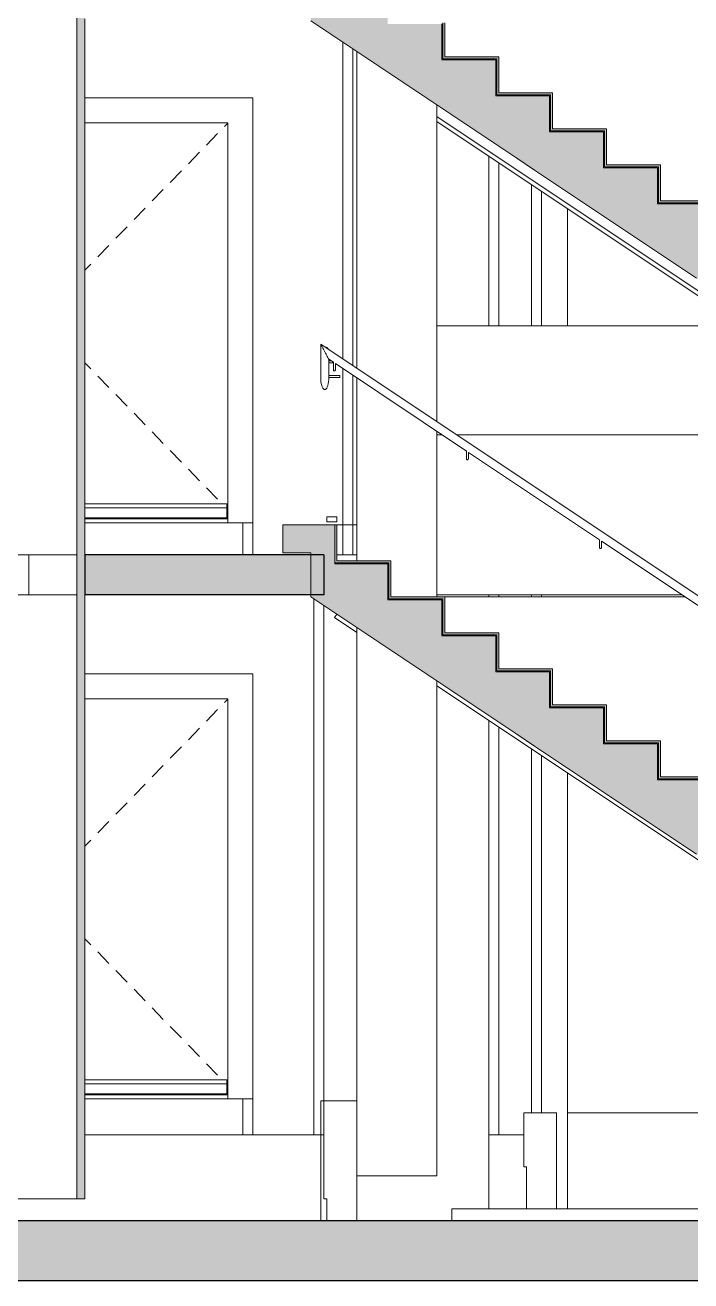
# Model space of a CAD drawing. Header units: metres. Extents: x -21.8 to 56, y -7 to 11.8.
# Drawn here: x -12.4 to -9.07, y -1.06 to 5.22 of the extents above; entities that cross this region are included whole.
import ezdxf

# ---------------------------------------------------------------- set-up
doc = ezdxf.new("R2010")
doc.units = ezdxf.units.M
doc.header["$MEASUREMENT"] = 0
for name, color, linetype in [('I_Schnitt I RB_1_110 Wand Aussen', 7, 'Continuous'), ('I_Schnitt I RB_1_112 Wand Aussen - Schachtwände', 7, 'Continuous'), ('I_Schnitt I RB_1_120 Wand Innen tragend', 7, 'Continuous'), ('I_Schnitt I RB_1_140 Brüstung', 7, 'Continuous'), ('I_Schnitt I RB_1_150 Stütze', 7, 'Continuous'), ('I_Schnitt I RB_1_210 Decke', 7, 'Continuous'), ('I_Schnitt I RB_1_250 Träger Unterzug', 7, 'Continuous'), ('I_Schnitt I RB_1_270 Deckendurchbruchsymbol', 7, 'Continuous'), ('I_Schnitt I RB_1_410 Treppe', 7, 'Continuous'), ('I_Schnitt I RB_1_430 Aufzug', 7, 'Continuous')]:
    doc.layers.add(name, color=color, linetype=linetype)

msp = doc.modelspace()

# ---------------------------------------------------------------- hatches: boundary and pattern name
at = {"layer": 'I_Schnitt I RB_1_110 Wand Aussen', "linetype": 'Continuous', "lineweight": 0, "true_color": 0x000000}
for points in [[(-12.105, 2.57), (-12.105, 5.45), (-12.145, 5.45), (-12.145, 2.57)], [(-12.145, -0.65), (-12.105, -0.65), (-12.105, 2.57), (-12.145, 2.57)]]:
    msp.add_hatch(color=18, dxfattribs=at).paths.add_polyline_path(points)
at = {"layer": 'I_Schnitt I RB_1_210 Decke', "linetype": 'Continuous', "lineweight": 0, "true_color": 0x000000}
for points in [[(-12.105, 2.37), (-10.975, 2.37), (-10.975, 2.57), (-12.105, 2.57)], [(-12.465, -0.76), (-12.465, -1.06), (-5.8845, -1.06), (-5.8845, -0.76)]]:
    msp.add_hatch(color=18, dxfattribs=at).paths.add_polyline_path(points)
at = {"layer": 'I_Schnitt I RB_1_410 Treppe', "linetype": 'Continuous', "lineweight": 0, "true_color": 0x000000}
for points in [[(-11.115, 5.46), (-10.975, 5.46), (-10.975, 5.2413), (-6.6831, 2.38), (-6.485, 2.38), (-6.485, 2.565), (-6.345, 2.565), (-6.345, 2.705), (-6.81, 2.705), (-6.81, 2.885), (-7.08, 2.885), (-7.08, 3.065), (-7.35, 3.065), (-7.35, 3.245), (-7.62, 3.245), (-7.62, 3.425), (-7.89, 3.425), (-7.89, 3.605), (-8.16, 3.605), (-8.16, 3.785), (-8.43, 3.785), (-8.43, 3.965), (-8.7, 3.965), (-8.7, 4.145), (-8.97, 4.145), (-8.97, 4.325), (-9.24, 4.325), (-9.24, 4.505), (-9.51, 4.505), (-9.51, 4.685), (-9.78, 4.685), (-9.78, 4.865), (-10.05, 4.865), (-10.05, 5.045), (-10.32, 5.045), (-10.32, 5.225), (-10.59, 5.225), (-10.59, 5.405), (-10.855, 5.405), (-10.855, 5.6), (-11.115, 5.6)], [(-10.305, 5.23), (-10.315, 5.23), (-10.315, 5.06), (-10.305, 5.06)], [(-10.315, 5.05), (-10.035, 5.05), (-10.035, 5.06), (-10.315, 5.06)], [(-10.035, 5.05), (-10.045, 5.05), (-10.045, 4.88), (-10.035, 4.88)], [(-9.765, 4.87), (-9.765, 4.88), (-10.045, 4.88), (-10.045, 4.87)], [(-9.765, 4.87), (-9.775, 4.87), (-9.775, 4.7), (-9.765, 4.7)], [(-9.775, 4.7), (-9.775, 4.69), (-9.495, 4.69), (-9.495, 4.7)], [(-9.495, 4.69), (-9.505, 4.69), (-9.505, 4.52), (-9.495, 4.52)], [(-9.505, 4.51), (-9.225, 4.51), (-9.225, 4.52), (-9.505, 4.52)], [(-9.225, 4.51), (-9.235, 4.51), (-9.235, 4.34), (-9.225, 4.34)], [(-8.955, 4.33), (-8.955, 4.34), (-9.235, 4.34), (-9.235, 4.33)], [(-10.855, 2.72), (-11.115, 2.72), (-11.115, 2.58), (-10.975, 2.58), (-10.975, 2.3613), (-6.6831, -0.5), (-6.485, -0.5), (-6.485, -0.315), (-6.345, -0.315), (-6.345, -0.175), (-6.81, -0.175), (-6.81, 0.005), (-7.08, 0.005), (-7.08, 0.185), (-7.35, 0.185), (-7.35, 0.365), (-7.62, 0.365), (-7.62, 0.545), (-7.89, 0.545), (-7.89, 0.725), (-8.16, 0.725), (-8.16, 0.905), (-8.43, 0.905), (-8.43, 1.085), (-8.7, 1.085), (-8.7, 1.265), (-8.97, 1.265), (-8.97, 1.445), (-9.24, 1.445), (-9.24, 1.625), (-9.51, 1.625), (-9.51, 1.805), (-9.78, 1.805), (-9.78, 1.985), (-10.05, 1.985), (-10.05, 2.165), (-10.32, 2.165), (-10.32, 2.345), (-10.59, 2.345), (-10.59, 2.525), (-10.855, 2.525)], [(-10.845, 2.72), (-10.855, 2.72), (-10.855, 2.54), (-10.845, 2.54)], [(-10.575, 2.53), (-10.575, 2.54), (-10.855, 2.54), (-10.855, 2.53)], [(-10.575, 2.53), (-10.585, 2.53), (-10.585, 2.36), (-10.575, 2.36)], [(-10.305, 2.35), (-10.305, 2.36), (-10.585, 2.36), (-10.585, 2.35)], [(-10.305, 2.35), (-10.315, 2.35), (-10.315, 2.18), (-10.305, 2.18)], [(-10.315, 2.17), (-10.035, 2.17), (-10.035, 2.18), (-10.315, 2.18)], [(-10.035, 2.17), (-10.045, 2.17), (-10.045, 2), (-10.035, 2)], [(-9.765, 1.99), (-9.765, 2), (-10.045, 2), (-10.045, 1.99)], [(-9.765, 1.99), (-9.775, 1.99), (-9.775, 1.82), (-9.765, 1.82)], [(-9.775, 1.82), (-9.775, 1.81), (-9.495, 1.81), (-9.495, 1.82)], [(-9.495, 1.81), (-9.505, 1.81), (-9.505, 1.64), (-9.495, 1.64)], [(-9.505, 1.63), (-9.225, 1.63), (-9.225, 1.64), (-9.505, 1.64)], [(-9.225, 1.63), (-9.235, 1.63), (-9.235, 1.46), (-9.225, 1.46)], [(-8.955, 1.45), (-8.955, 1.46), (-9.235, 1.46), (-9.235, 1.45)]]:
    msp.add_hatch(color=18, dxfattribs=at).paths.add_polyline_path(points)

# ---------------------------------------------------------------- linework, layer by layer
at = {"layer": 'I_Schnitt I RB_1_110 Wand Aussen', "color": 7, "linetype": 'Continuous', "lineweight": 18, "ltscale": 1000}
for p, q in [((-12.145, 5.45), (-12.145, 2.57)), ((-12.105, 5.25), (-12.105, 2.57)), ((-10.815, 5.1346), (-10.815, 3.55)), ((-10.035, 4.53), (-10.035, 3.716)), ((-9.87, 4.42), (-9.87, 3.716)), ((-10.815, 3.5019), (-10.815, 2.57)), ((-11.86, 2.75), (-11.86, 2.755)), ((-11.265, 2.73), (-11.265, 2.57)), ((-12.465, 2.57), (-12.145, 2.57)), ((-12.145, 2.57), (-12.145, -0.65)), ((-12.465, 2.37), (-12.145, 2.37)), ((-12.105, 2.37), (-12.105, -0.65)), ((-10.96, 2.3513), (-10.96, -0.33)), ((-10.035, 2.37), (-10.035, 2.36)), ((-9.87, 2.37), (-9.87, 2.36)), ((-10.035, 1.7096), (-10.035, -0.33)), ((-9.87, 1.5996), (-9.87, -0.22)), ((-11.86, -0.13), (-11.86, -0.125)), ((-11.265, -0.15), (-11.265, -0.33)), ((-11.265, -0.33), (-10.96, -0.33)), ((-10.96, -0.33), (-10.91, -0.33)), ((-10.085, -0.33), (-10.035, -0.33)), ((-12.465, -0.65), (-12.145, -0.65)), ((-12.105, -0.65), (-12.145, -0.65))]:
    msp.add_line(p, q, dxfattribs=at)
at = {"layer": 'I_Schnitt I RB_1_110 Wand Aussen', "color": 7, "linetype": 'Continuous', "lineweight": 13, "ltscale": 1000}
for p, q in [((-11.265, 4.855), (-12.105, 4.855)), ((-11.265, 2.73), (-11.265, 4.855)), ((-12.105, 4.73), (-11.8399, 4.73)), ((-11.8399, 4.73), (-11.6999, 4.73)), ((-11.6999, 4.73), (-11.39, 4.73)), ((-11.39, 4.7289), (-11.4058, 4.7127)), ((-11.39, 4.73), (-11.39, 2.75)), ((-11.4407, 4.6768), (-11.4965, 4.6195)), ((-11.5313, 4.5836), (-11.5871, 4.5263)), ((-11.622, 4.4904), (-11.6777, 4.4331)), ((-11.7126, 4.3973), (-11.7684, 4.3399)), ((-11.8032, 4.3041), (-11.859, 4.2467)), ((-11.8939, 4.2109), (-11.9497, 4.1535)), ((-11.9845, 4.1177), (-12.0403, 4.0603)), ((-12.0752, 4.0245), (-12.105, 3.9938)), ((-12.0752, 3.5005), (-12.105, 3.5312)), ((-11.9845, 3.4073), (-12.0403, 3.4647)), ((-11.8939, 3.3141), (-11.9497, 3.3715)), ((-11.8032, 3.2209), (-11.859, 3.2783)), ((-11.7126, 3.1277), (-11.7684, 3.1851)), ((-11.622, 3.0346), (-11.6777, 3.0919)), ((-11.5313, 2.9414), (-11.5871, 2.9987)), ((-11.4407, 2.8482), (-11.4965, 2.9055)), ((-11.395, 2.825), (-12.105, 2.825)), ((-11.395, 2.805), (-12.105, 2.805)), ((-11.395, 2.805), (-11.395, 2.825)), ((-11.395, 2.755), (-11.395, 2.805)), ((-11.39, 2.7961), (-11.395, 2.8013)), ((-11.395, 2.755), (-12.105, 2.755)), ((-12.105, 2.75), (-11.39, 2.75)), ((-11.39, 2.73), (-12.105, 2.73)), ((-11.755, 2.755), (-11.755, 2.75)), ((-11.395, 2.755), (-11.39, 2.755)), ((-11.39, 2.75), (-11.39, 2.73)), ((-11.39, 2.73), (-11.315, 2.73)), ((-11.315, 2.57), (-11.315, 2.73)), ((-11.315, 2.73), (-11.265, 2.73)), ((-11.265, 1.975), (-12.105, 1.975)), ((-11.265, -0.15), (-11.265, 1.975)), ((-12.105, 1.85), (-11.8399, 1.85)), ((-11.8399, 1.85), (-11.6999, 1.85)), ((-11.6999, 1.85), (-11.39, 1.85)), ((-11.39, 1.8489), (-11.4058, 1.8327)), ((-11.39, 1.85), (-11.39, -0.13)), ((-11.4407, 1.7968), (-11.4965, 1.7395)), ((-11.5313, 1.7036), (-11.5871, 1.6463)), ((-11.622, 1.6104), (-11.6777, 1.5531)), ((-11.7126, 1.5173), (-11.7684, 1.4599)), ((-11.8032, 1.4241), (-11.859, 1.3667)), ((-11.8939, 1.3309), (-11.9497, 1.2735)), ((-11.9845, 1.2377), (-12.0403, 1.1803)), ((-12.0752, 1.1445), (-12.105, 1.1138)), ((-12.0752, 0.6205), (-12.105, 0.6512)), ((-11.9845, 0.5273), (-12.0403, 0.5847)), ((-11.8939, 0.4341), (-11.9497, 0.4915)), ((-11.8032, 0.3409), (-11.859, 0.3983)), ((-11.7126, 0.2477), (-11.7684, 0.3051)), ((-11.622, 0.1546), (-11.6777, 0.2119)), ((-11.5313, 0.0614), (-11.5871, 0.1187)), ((-11.4407, -0.0318), (-11.4965, 0.0255)), ((-11.395, -0.055), (-12.105, -0.055)), ((-11.395, -0.075), (-11.395, -0.055)), ((-11.395, -0.075), (-12.105, -0.075)), ((-11.395, -0.125), (-12.105, -0.125)), ((-11.755, -0.125), (-11.755, -0.13)), ((-11.395, -0.125), (-11.395, -0.075)), ((-11.39, -0.0839), (-11.395, -0.0787)), ((-11.395, -0.125), (-11.39, -0.125)), ((-12.105, -0.13), (-11.39, -0.13)), ((-11.39, -0.15), (-12.105, -0.15)), ((-11.39, -0.13), (-11.39, -0.15)), ((-11.39, -0.15), (-11.315, -0.15)), ((-11.315, -0.33), (-11.315, -0.15)), ((-11.315, -0.15), (-11.265, -0.15)), ((-12.105, -0.33), (-11.315, -0.33))]:
    msp.add_line(p, q, dxfattribs=at)
at = {"layer": 'I_Schnitt I RB_1_112 Wand Aussen - Schachtwände', "color": 7, "linetype": 'Continuous', "lineweight": 18, "ltscale": 1000}
for p, q in [((-10.765, 5.1013), (-10.765, 3.5167)), ((-10.085, 3.716), (-10.085, 4.5633)), ((-10.765, 3.4686), (-10.765, 2.57)), ((-10.085, 2.36), (-10.085, 2.37)), ((-10.91, 2.318), (-10.91, -0.65)), ((-10.085, -0.7), (-10.085, 1.743)), ((-10.91, -0.65), (-10.895, -0.65)), ((-10.895, -0.65), (-10.895, -0.76))]:
    msp.add_line(p, q, dxfattribs=at)
at = {"layer": 'I_Schnitt I RB_1_120 Wand Innen tragend', "color": 7, "linetype": 'Continuous', "lineweight": 18, "ltscale": 1000}
for p, q in [((-9.91, -0.49), (-9.91, -0.22)), ((-9.91, -0.22), (-9.87, -0.22)), ((-9.87, -0.22), (-9.745, -0.22)), ((-9.745, -0.7), (-9.745, -0.22)), ((-9.69, -0.22), (-9.69, -0.7)), ((-9.69, -0.22), (-8.055, -0.22)), ((-9.91, -0.49), (-9.895, -0.49)), ((-9.895, -0.49), (-9.895, -0.7))]:
    msp.add_line(p, q, dxfattribs=at)
at = {"layer": 'I_Schnitt I RB_1_140 Brüstung', "color": 7, "linetype": 'Continuous', "lineweight": 18, "ltscale": 1000}
for p, q in [((-10.345, 4.7617), (-8.7766, 3.716)), ((-10.345, 4.7367), (-8.7882, 3.6987)), ((-10.345, 3.716), (-8.8141, 3.716)), ((-10.345, 3.17), (-10.3171, 3.17)), ((-10.245, 3.17), (-7.8681, 3.17)), ((-10.345, 2.37), (-9.1171, 2.37)), ((-10.305, 2.36), (-9.1021, 2.36)), ((-10.8566, 2.2573), (-10.845, 2.2746)), ((-10.8566, 2.2573), (-10.745, 2.183)), ((-10.345, 1.9163), (-7.295, -0.117))]:
    msp.add_line(p, q, dxfattribs=at)
at = {"layer": 'I_Schnitt I RB_1_140 Brüstung', "color": 7, "linetype": 'Continuous', "lineweight": 13, "ltscale": 1000}
for p, q in [((-10.9247, 3.6228), (-10.925, 3.6233)), ((-6.795, 0.87), (-10.925, 3.6233)), ((-10.925, 3.6233), (-10.925, 3.4567)), ((-10.9238, 3.6211), (-10.9247, 3.6228)), ((-10.9223, 3.6183), (-10.9238, 3.6211)), ((-10.9203, 3.6146), (-10.9223, 3.6183)), ((-10.9179, 3.61), (-10.9203, 3.6146)), ((-10.915, 3.6046), (-10.9179, 3.61)), ((-10.9119, 3.5987), (-10.915, 3.6046)), ((-10.9085, 3.5925), (-10.9119, 3.5987)), ((-10.905, 3.586), (-10.9085, 3.5925)), ((-10.905, 3.61), (-10.9016, 3.6097)), ((-10.9016, 3.5795), (-10.905, 3.586)), ((-10.9016, 3.6097), (-10.8982, 3.6088)), ((-10.8982, 3.5732), (-10.9016, 3.5795)), ((-10.8982, 3.6088), (-10.895, 3.6073)), ((-10.895, 3.6073), (-10.8922, 3.6053)), ((-10.8922, 3.6053), (-10.8897, 3.6029)), ((-10.8897, 3.6029), (-10.8877, 3.6)), ((-10.8877, 3.6), (-10.8867, 3.5978)), ((-10.895, 3.5673), (-10.8982, 3.5732)), ((-10.8922, 3.5619), (-10.895, 3.5673)), ((-10.8897, 3.5573), (-10.8922, 3.5619)), ((-10.8877, 3.5536), (-10.8897, 3.5573)), ((-10.8862, 3.5508), (-10.8877, 3.5536)), ((-10.8853, 3.5492), (-10.8862, 3.5508)), ((-10.885, 3.5486), (-10.8853, 3.5492)), ((-10.8619, 3.5332), (-10.885, 3.5486)), ((-10.885, 3.5486), (-10.885, 3.4567)), ((-10.885, 3.54), (-10.8848, 3.54)), ((-10.885, 3.53), (-10.8619, 3.53)), ((-10.8848, 3.54), (-10.8721, 3.54)), ((-10.8616, 3.5332), (-10.8619, 3.5332)), ((-10.8619, 3.5332), (-10.8619, 3.5332)), ((-10.8619, 3.5332), (-10.8619, 3.5149)), ((-10.8519, 3.5265), (-10.8519, 3.5149)), ((-10.1963, 3.0894), (-10.8519, 3.5265)), ((-10.925, 3.4567), (-10.9247, 3.4462)), ((-10.885, 3.4567), (-10.8853, 3.4462)), ((-10.885, 3.4667), (-10.8848, 3.4667)), ((-10.885, 3.4567), (-10.83, 3.4567)), ((-10.8848, 3.4667), (-10.83, 3.4667)), ((-10.8619, 3.5149), (-10.8619, 3.5114)), ((-10.8619, 3.5114), (-10.8619, 3.508)), ((-10.8619, 3.508), (-10.8619, 3.5049)), ((-10.8619, 3.5049), (-10.8619, 3.502)), ((-10.8619, 3.502), (-10.8619, 3.4996)), ((-10.8619, 3.4996), (-10.8619, 3.4976)), ((-10.8619, 3.4976), (-10.8619, 3.4961)), ((-10.8619, 3.4961), (-10.8619, 3.4952)), ((-10.8619, 3.4952), (-10.8619, 3.4949)), ((-10.8619, 3.494), (-10.8619, 3.4949)), ((-10.8616, 3.4932), (-10.8619, 3.494)), ((-10.8613, 3.4924), (-10.8616, 3.4932)), ((-10.8608, 3.4917), (-10.8613, 3.4924)), ((-10.8602, 3.491), (-10.8608, 3.4917)), ((-10.8594, 3.4905), (-10.8602, 3.491)), ((-10.8587, 3.4902), (-10.8594, 3.4905)), ((-10.8578, 3.4899), (-10.8587, 3.4902)), ((-10.8569, 3.4899), (-10.8578, 3.4899)), ((-10.8561, 3.4899), (-10.8569, 3.4899)), ((-10.8552, 3.4902), (-10.8561, 3.4899)), ((-10.8544, 3.4905), (-10.8552, 3.4902)), ((-10.8537, 3.491), (-10.8544, 3.4905)), ((-10.8531, 3.4917), (-10.8537, 3.491)), ((-10.8526, 3.4924), (-10.8531, 3.4917)), ((-10.8523, 3.4932), (-10.8526, 3.4924)), ((-10.852, 3.494), (-10.8523, 3.4932)), ((-10.8519, 3.4949), (-10.852, 3.494)), ((-10.8519, 3.5149), (-10.8519, 3.5114)), ((-10.8519, 3.5114), (-10.8519, 3.508)), ((-10.8519, 3.508), (-10.8519, 3.5049)), ((-10.8519, 3.5049), (-10.8519, 3.502)), ((-10.8519, 3.502), (-10.8519, 3.4996)), ((-10.8519, 3.4996), (-10.8519, 3.4976)), ((-10.8519, 3.4976), (-10.8519, 3.4961)), ((-10.8519, 3.4961), (-10.8519, 3.4952)), ((-10.8519, 3.4952), (-10.8519, 3.4949)), ((-10.83, 3.4667), (-10.83, 3.4666)), ((-10.83, 3.4666), (-10.83, 3.4664)), ((-10.83, 3.4664), (-10.83, 3.466)), ((-10.83, 3.466), (-10.83, 3.4655)), ((-10.83, 3.4655), (-10.83, 3.4649)), ((-10.83, 3.4649), (-10.83, 3.4642)), ((-10.83, 3.4642), (-10.83, 3.4634)), ((-10.83, 3.4634), (-10.83, 3.4625)), ((-10.83, 3.4625), (-10.83, 3.4617)), ((-10.83, 3.4617), (-10.83, 3.4608)), ((-10.83, 3.4608), (-10.83, 3.46)), ((-10.83, 3.46), (-10.83, 3.4592)), ((-10.83, 3.4592), (-10.83, 3.4585)), ((-10.83, 3.4585), (-10.83, 3.4578)), ((-10.83, 3.4578), (-10.83, 3.4573)), ((-10.83, 3.4573), (-10.83, 3.457)), ((-10.83, 3.457), (-10.83, 3.4567)), ((-10.83, 3.4567), (-10.83, 3.4567)), ((-10.9247, 3.4462), (-10.9238, 3.4361)), ((-10.9238, 3.4361), (-10.9223, 3.4267)), ((-10.9223, 3.4267), (-10.9203, 3.4181)), ((-10.9203, 3.4181), (-10.9179, 3.4107)), ((-10.9179, 3.4107), (-10.915, 3.4047)), ((-10.915, 3.4047), (-10.9119, 3.4003)), ((-10.9119, 3.4003), (-10.9085, 3.3976)), ((-10.9085, 3.3976), (-10.905, 3.3967)), ((-10.9016, 3.3976), (-10.905, 3.3967)), ((-10.8982, 3.4003), (-10.9016, 3.3976)), ((-10.895, 3.4047), (-10.8982, 3.4003)), ((-10.8922, 3.4107), (-10.895, 3.4047)), ((-10.8897, 3.4181), (-10.8922, 3.4107)), ((-10.8877, 3.4267), (-10.8897, 3.4181)), ((-10.8862, 3.4361), (-10.8877, 3.4267)), ((-10.8853, 3.4462), (-10.8862, 3.4361)), ((-10.1962, 3.0894), (-10.1963, 3.0894)), ((-10.1963, 3.0894), (-10.1963, 3.0711)), ((-10.196, 3.0894), (-10.1962, 3.0894)), ((-10.1863, 3.0828), (-10.1863, 3.0711)), ((-9.5307, 2.6457), (-10.1863, 3.0828)), ((-10.1963, 3.0711), (-10.1963, 3.0676)), ((-10.1963, 3.0676), (-10.1963, 3.0643)), ((-10.1963, 3.0643), (-10.1963, 3.0611)), ((-10.1963, 3.0611), (-10.1963, 3.0583)), ((-10.1963, 3.0583), (-10.1963, 3.0558)), ((-10.1963, 3.0558), (-10.1963, 3.0538)), ((-10.1963, 3.0538), (-10.1963, 3.0523)), ((-10.1963, 3.0523), (-10.1963, 3.0514)), ((-10.1963, 3.0514), (-10.1963, 3.0511)), ((-10.1962, 3.0502), (-10.1963, 3.0511)), ((-10.196, 3.0494), (-10.1962, 3.0502)), ((-10.1956, 3.0486), (-10.196, 3.0494)), ((-10.1951, 3.0479), (-10.1956, 3.0486)), ((-10.1945, 3.0473), (-10.1951, 3.0479)), ((-10.1938, 3.0468), (-10.1945, 3.0473)), ((-10.193, 3.0464), (-10.1938, 3.0468)), ((-10.1922, 3.0462), (-10.193, 3.0464)), ((-10.1913, 3.0461), (-10.1922, 3.0462)), ((-10.1904, 3.0462), (-10.1913, 3.0461)), ((-10.1896, 3.0464), (-10.1904, 3.0462)), ((-10.1888, 3.0468), (-10.1896, 3.0464)), ((-10.1881, 3.0473), (-10.1888, 3.0468)), ((-10.1875, 3.0479), (-10.1881, 3.0473)), ((-10.187, 3.0486), (-10.1875, 3.0479)), ((-10.1866, 3.0494), (-10.187, 3.0486)), ((-10.1864, 3.0502), (-10.1866, 3.0494)), ((-10.1863, 3.0511), (-10.1864, 3.0502)), ((-10.1863, 3.0711), (-10.1863, 3.0676)), ((-10.1863, 3.0676), (-10.1863, 3.0643)), ((-10.1863, 3.0643), (-10.1863, 3.0611)), ((-10.1863, 3.0611), (-10.1863, 3.0583)), ((-10.1863, 3.0583), (-10.1863, 3.0558)), ((-10.1863, 3.0558), (-10.1863, 3.0538)), ((-10.1863, 3.0538), (-10.1863, 3.0523)), ((-10.1863, 3.0523), (-10.1863, 3.0514)), ((-10.1863, 3.0514), (-10.1863, 3.0511)), ((-9.5306, 2.6457), (-9.5307, 2.6457)), ((-9.5307, 2.6457), (-9.5307, 2.6274)), ((-9.5304, 2.6457), (-9.5306, 2.6457)), ((-9.5207, 2.639), (-9.5207, 2.6274)), ((-8.865, 2.2019), (-9.5207, 2.639)), ((-9.5307, 2.6274), (-9.5307, 2.6239)), ((-9.5307, 2.6239), (-9.5307, 2.6205)), ((-9.5307, 2.6205), (-9.5307, 2.6174)), ((-9.5307, 2.6174), (-9.5307, 2.6145)), ((-9.5307, 2.6145), (-9.5307, 2.612)), ((-9.5307, 2.612), (-9.5307, 2.61)), ((-9.5307, 2.61), (-9.5307, 2.6086)), ((-9.5307, 2.6086), (-9.5307, 2.6077)), ((-9.5307, 2.6077), (-9.5307, 2.6074)), ((-9.5306, 2.6065), (-9.5307, 2.6074)), ((-9.5304, 2.6056), (-9.5306, 2.6065)), ((-9.53, 2.6049), (-9.5304, 2.6056)), ((-9.5295, 2.6041), (-9.53, 2.6049)), ((-9.5289, 2.6035), (-9.5295, 2.6041)), ((-9.5282, 2.603), (-9.5289, 2.6035)), ((-9.5274, 2.6027), (-9.5282, 2.603)), ((-9.5265, 2.6024), (-9.5274, 2.6027)), ((-9.5257, 2.6024), (-9.5265, 2.6024)), ((-9.5248, 2.6024), (-9.5257, 2.6024)), ((-9.524, 2.6027), (-9.5248, 2.6024)), ((-9.5232, 2.603), (-9.524, 2.6027)), ((-9.5225, 2.6035), (-9.5232, 2.603)), ((-9.5218, 2.6041), (-9.5225, 2.6035)), ((-9.5213, 2.6049), (-9.5218, 2.6041)), ((-9.521, 2.6056), (-9.5213, 2.6049)), ((-9.5207, 2.6065), (-9.521, 2.6056)), ((-9.5207, 2.6274), (-9.5207, 2.6239)), ((-9.5207, 2.6239), (-9.5207, 2.6205)), ((-9.5207, 2.6205), (-9.5207, 2.6174)), ((-9.5207, 2.6174), (-9.5207, 2.6145)), ((-9.5207, 2.6145), (-9.5207, 2.612)), ((-9.5207, 2.612), (-9.5207, 2.61)), ((-9.5207, 2.61), (-9.5207, 2.6086)), ((-9.5207, 2.6086), (-9.5207, 2.6077)), ((-9.5207, 2.6077), (-9.5207, 2.6074)), ((-9.5207, 2.6074), (-9.5207, 2.6065))]:
    msp.add_line(p, q, dxfattribs=at)
at = {"layer": 'I_Schnitt I RB_1_140 Brüstung', "color": 255, "linetype": 'Continuous', "lineweight": 0, "ltscale": 1000}
for p, q in [((-10.895, 2.76), (-10.845, 2.76)), ((-10.895, 2.735), (-10.895, 2.76)), ((-10.895, 2.735), (-10.845, 2.735)), ((-10.845, 2.735), (-10.845, 2.76))]:
    msp.add_line(p, q, dxfattribs=at)
at = {"layer": 'I_Schnitt I RB_1_150 Stütze', "color": 7, "linetype": 'Continuous', "lineweight": 18, "ltscale": 1000}
for p, q in [((-10.745, 3.5033), (-10.745, 5.088)), ((-10.345, 3.2367), (-10.345, 4.8213)), ((-10.745, 2.72), (-10.745, 3.4553)), ((-10.345, 2.36), (-10.345, 3.1886)), ((-10.345, 2.345), (-10.345, 2.35)), ((-10.745, -0.16), (-10.745, 2.208)), ((-10.345, -0.535), (-10.345, 1.9413)), ((-10.745, -0.535), (-10.345, -0.535))]:
    msp.add_line(p, q, dxfattribs=at)
at = {"layer": 'I_Schnitt I RB_1_210 Decke', "color": 7, "linetype": 'Continuous', "lineweight": 13, "ltscale": 1000}
for p, q in [((-12.385, 2.37), (-12.385, 2.57)), ((-10.845, 2.57), (-10.745, 2.57)), ((-10.845, 2.525), (-10.845, 2.53))]:
    msp.add_line(p, q, dxfattribs=at)
at = {"layer": 'I_Schnitt I RB_1_210 Decke', "color": 7, "linetype": 'Continuous', "lineweight": 25, "ltscale": 1000}
for p, q in [((-12.105, 2.57), (-12.105, 2.37)), ((-10.91, 2.57), (-12.105, 2.57)), ((-10.91, 2.57), (-10.91, 2.37)), ((-10.91, 2.37), (-12.105, 2.37))]:
    msp.add_line(p, q, dxfattribs=at)
at = {"layer": 'I_Schnitt I RB_1_210 Decke', "color": 7, "linetype": 'Continuous', "lineweight": 25, "ltscale": 1000, "flags": 128}
for points in [[(-5.305, -0.76), (-5.8845, -0.76), (-12.465, -0.76)], [(-5.305, -1.06), (-5.8845, -1.06), (-12.465, -1.06)]]:
    msp.add_lwpolyline(points, dxfattribs=at)
at = {"layer": 'I_Schnitt I RB_1_250 Träger Unterzug', "color": 7, "linetype": 'Continuous', "lineweight": 13, "ltscale": 1000}
for p, q in [((-11.315, -0.33), (-11.265, -0.33)), ((-9.91, -0.33), (-10.035, -0.33)), ((-10.27, -0.7), (-7.475, -0.7)), ((-10.27, -0.7), (-10.27, -0.76))]:
    msp.add_line(p, q, dxfattribs=at)
at = {"layer": 'I_Schnitt I RB_1_270 Deckendurchbruchsymbol', "color": 7, "linetype": 'Continuous', "lineweight": 13, "ltscale": 1000}
for p, q in [((-10.845, 2.72), (-10.745, 2.72)), ((-10.745, 2.54), (-10.745, 2.72)), ((-10.745, 2.525), (-10.745, 2.53)), ((-10.925, -0.16), (-10.745, -0.16)), ((-10.925, -0.76), (-10.925, -0.16)), ((-10.745, -0.76), (-10.745, -0.16))]:
    msp.add_line(p, q, dxfattribs=at)
at = {"layer": 'I_Schnitt I RB_1_410 Treppe', "color": 7, "linetype": 'Continuous', "lineweight": 18, "ltscale": 1000}
for p, q in [((-10.32, 5.225), (-10.32, 5.045)), ((-10.315, 5.23), (-10.315, 5.06)), ((-10.305, 5.23), (-10.305, 5.06)), ((-10.05, 5.045), (-10.32, 5.045)), ((-10.315, 5.06), (-10.315, 5.05)), ((-10.045, 5.05), (-10.315, 5.05)), ((-10.035, 5.06), (-10.305, 5.06)), ((-10.05, 5.045), (-10.05, 4.865)), ((-10.045, 5.05), (-10.045, 4.88)), ((-10.035, 5.06), (-10.035, 5.05)), ((-10.035, 5.05), (-10.035, 4.88)), ((-9.78, 4.865), (-10.05, 4.865)), ((-10.045, 4.88), (-10.045, 4.87)), ((-9.775, 4.87), (-10.045, 4.87)), ((-9.765, 4.88), (-10.035, 4.88)), ((-9.78, 4.865), (-9.78, 4.685)), ((-9.775, 4.87), (-9.775, 4.7)), ((-9.765, 4.88), (-9.765, 4.87)), ((-9.765, 4.87), (-9.765, 4.7)), ((-9.51, 4.685), (-9.78, 4.685)), ((-9.775, 4.7), (-9.775, 4.69)), ((-9.505, 4.69), (-9.775, 4.69)), ((-9.495, 4.7), (-9.765, 4.7)), ((-9.51, 4.685), (-9.51, 4.505)), ((-9.505, 4.69), (-9.505, 4.52)), ((-9.495, 4.7), (-9.495, 4.69)), ((-9.495, 4.69), (-9.495, 4.52)), ((-9.24, 4.505), (-9.51, 4.505)), ((-9.505, 4.52), (-9.505, 4.51)), ((-9.235, 4.51), (-9.505, 4.51)), ((-9.225, 4.52), (-9.495, 4.52)), ((-9.24, 4.505), (-9.24, 4.325)), ((-9.235, 4.51), (-9.235, 4.34)), ((-9.225, 4.52), (-9.225, 4.51)), ((-9.225, 4.51), (-9.225, 4.34)), ((-9.235, 4.34), (-9.235, 4.33)), ((-8.955, 4.34), (-9.225, 4.34)), ((-8.97, 4.325), (-9.24, 4.325)), ((-8.965, 4.33), (-9.235, 4.33)), ((-11.115, 2.72), (-11.115, 2.58)), ((-10.855, 2.72), (-11.115, 2.72)), ((-10.845, 2.72), (-10.855, 2.72)), ((-10.845, 2.72), (-10.845, 2.54)), ((-10.975, 2.58), (-11.115, 2.58)), ((-10.975, 2.58), (-10.975, 2.3613)), ((-10.585, 2.53), (-10.855, 2.53)), ((-10.855, 2.53), (-10.855, 2.525)), ((-10.59, 2.525), (-10.855, 2.525)), ((-10.575, 2.54), (-10.845, 2.54)), ((-10.59, 2.525), (-10.59, 2.345)), ((-10.585, 2.53), (-10.585, 2.36)), ((-10.575, 2.54), (-10.575, 2.53)), ((-10.575, 2.53), (-10.575, 2.36)), ((-10.32, 2.345), (-10.59, 2.345)), ((-10.585, 2.36), (-10.585, 2.35)), ((-10.315, 2.35), (-10.585, 2.35)), ((-10.305, 2.36), (-10.575, 2.36)), ((-10.32, 2.345), (-10.32, 2.165)), ((-10.315, 2.35), (-10.315, 2.18)), ((-10.305, 2.36), (-10.305, 2.35)), ((-10.305, 2.35), (-10.305, 2.18)), ((-10.05, 2.165), (-10.32, 2.165)), ((-10.315, 2.18), (-10.315, 2.17)), ((-10.045, 2.17), (-10.315, 2.17)), ((-10.035, 2.18), (-10.305, 2.18)), ((-10.05, 2.165), (-10.05, 1.985)), ((-10.045, 2.17), (-10.045, 2)), ((-10.035, 2.18), (-10.035, 2.17)), ((-10.035, 2.17), (-10.035, 2)), ((-9.78, 1.985), (-10.05, 1.985)), ((-10.045, 2), (-10.045, 1.99)), ((-9.775, 1.99), (-10.045, 1.99)), ((-9.765, 2), (-10.035, 2)), ((-9.78, 1.985), (-9.78, 1.805)), ((-9.775, 1.99), (-9.775, 1.82)), ((-9.765, 2), (-9.765, 1.99)), ((-9.765, 1.99), (-9.765, 1.82)), ((-9.51, 1.805), (-9.78, 1.805)), ((-9.775, 1.82), (-9.775, 1.81)), ((-9.505, 1.81), (-9.775, 1.81)), ((-9.495, 1.82), (-9.765, 1.82)), ((-9.51, 1.805), (-9.51, 1.625)), ((-9.505, 1.81), (-9.505, 1.64)), ((-9.495, 1.82), (-9.495, 1.81)), ((-9.495, 1.81), (-9.495, 1.64)), ((-9.505, 1.64), (-9.505, 1.63)), ((-9.225, 1.64), (-9.495, 1.64)), ((-9.225, 1.64), (-9.225, 1.63)), ((-9.24, 1.625), (-9.51, 1.625)), ((-9.235, 1.63), (-9.505, 1.63)), ((-9.24, 1.625), (-9.24, 1.445)), ((-9.235, 1.63), (-9.235, 1.46)), ((-9.225, 1.63), (-9.225, 1.46)), ((-8.97, 1.445), (-9.24, 1.445)), ((-9.235, 1.46), (-9.235, 1.45)), ((-8.965, 1.45), (-9.235, 1.45)), ((-8.955, 1.46), (-9.225, 1.46))]:
    msp.add_line(p, q, dxfattribs=at)
at = {"layer": 'I_Schnitt I RB_1_410 Treppe', "color": 7, "linetype": 'Continuous', "lineweight": 18, "ltscale": 1000, "flags": 128}
for points in [[(-10.975, 5.2413), (-10.755, 5.0946), (-10.665, 5.0346), (-10.575, 4.9746), (-10.485, 4.9146), (-10.395, 4.8546), (-10.305, 4.7946), (-10.215, 4.7346), (-10.125, 4.6746), (-10.035, 4.6146), (-9.945, 4.5546), (-9.855, 4.4946), (-9.765, 4.4346), (-9.675, 4.3746), (-9.585, 4.3146), (-9.495, 4.2546), (-9.405, 4.1946), (-9.315, 4.1346), (-9.225, 4.0746), (-9.135, 4.0146), (-9.045, 3.9546)], [(-10.855, 2.72), (-10.855, 2.54), (-10.855, 2.53)], [(-10.975, 2.3613), (-10.755, 2.2146), (-10.665, 2.1546), (-10.575, 2.0946), (-10.485, 2.0346), (-10.395, 1.9746), (-10.305, 1.9146), (-10.215, 1.8546), (-10.125, 1.7946), (-10.035, 1.7346), (-9.945, 1.6746), (-9.855, 1.6146), (-9.765, 1.5546), (-9.675, 1.4946), (-9.585, 1.4346), (-9.495, 1.3746), (-9.405, 1.3146), (-9.315, 1.2546), (-9.225, 1.1946), (-9.135, 1.1346), (-9.045, 1.0746)]]:
    msp.add_lwpolyline(points, dxfattribs=at)
at = {"layer": 'I_Schnitt I RB_1_430 Aufzug', "color": 7, "linetype": 'Continuous', "lineweight": 18, "ltscale": 1000}
for p, q in [((-9.82, 3.716), (-9.82, 4.3866)), ((-9.69, 4.3), (-9.69, 3.716)), ((-9.82, 2.36), (-9.82, 2.37)), ((-9.82, -0.22), (-9.82, 1.5663)), ((-9.69, 1.4796), (-9.69, -0.22))]:
    msp.add_line(p, q, dxfattribs=at)

doc.saveas('drawing.dxf')
